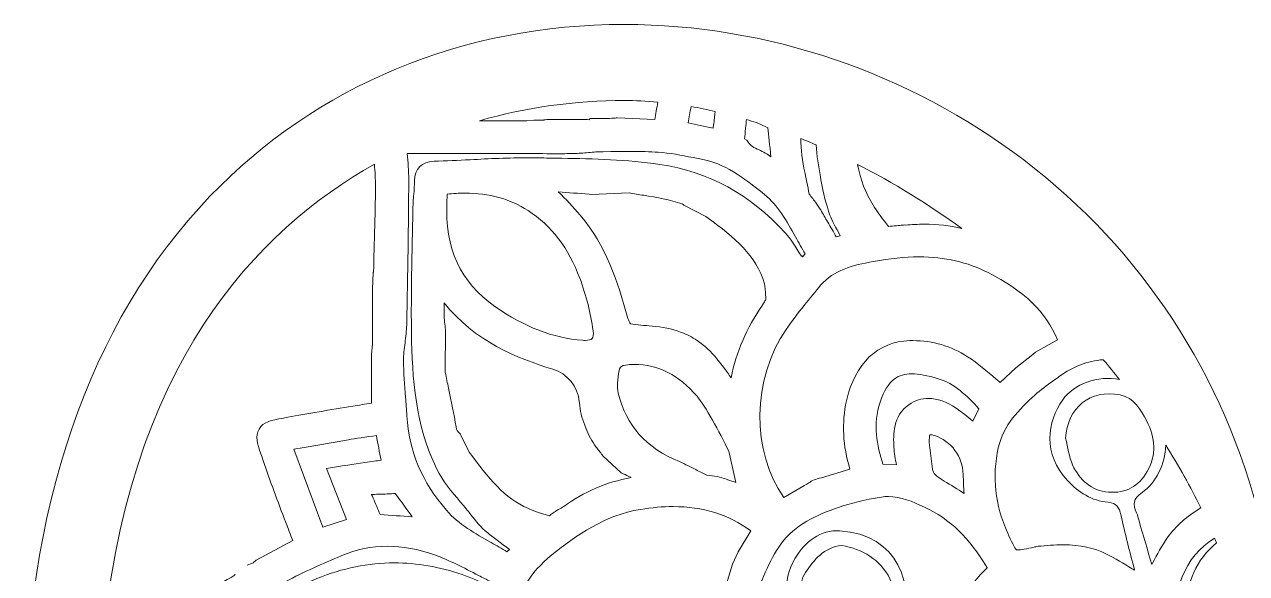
# Model space of a CAD drawing. Extents: x 12 to 8996, y -931 to -69.
# Drawn here: x 3443.6 to 3926.4, y -285.5 to -68.6 of the extents above; entities that cross this region are included whole.
import ezdxf

# ---------------------------------------------------------------- set-up
doc = ezdxf.new("R2010")
doc.units = 0
doc.header["$MEASUREMENT"] = 0
doc.layers.add('Layer 1', color=7, linetype='Continuous')

msp = doc.modelspace()

# ---------------------------------------------------------------- linework, layer by layer
at = {"layer": 'Layer 1', "lineweight": 0}
for points, knots in [([(4347.1, -136.52), (4305.12, -92.73), (4246.98, -68.61), (4183.41, -68.61), (4127.01, -68.61), (4070.99, -87.62), (4025.65, -122.14), (3978.88, -157.75), (3946.64, -207.02), (3932, -265.08), (3917.36, -207.03), (3885.12, -157.77), (3838.34, -122.15), (3793.01, -87.64), (3736.98, -68.62), (3680.59, -68.61), (3680.59, -68.61), (3680.54, -68.61), (3680.54, -68.61), (3616.99, -68.61), (3558.87, -92.72), (3516.89, -136.51), (3468.95, -186.52), (3443.61, -260.36), (3443.61, -350.03), (3443.61, -422.61), (3469.29, -498.34), (3519.94, -575.11), (3560.37, -636.41), (3616.73, -698.52), (3687.45, -759.71), (3807.78, -863.84), (3929.71, -930.15), (3930.92, -930.81), (3930.92, -930.81), (3932, -931.39), (3932, -931.39), (3932, -931.39), (3933.07, -930.81), (3933.07, -930.81), (3934.29, -930.15), (4056.22, -863.84), (4176.55, -759.71), (4247.27, -698.52), (4303.63, -636.41), (4344.06, -575.11), (4394.71, -498.34), (4420.39, -422.61), (4420.39, -350.03), (4420.39, -260.37), (4395.05, -186.54), (4347.1, -136.52)], [0, 0, 0, 0, 1, 1, 1, 2, 2, 2, 3, 3, 3, 4, 4, 4, 5, 5, 5, 6, 6, 6, 7, 7, 7, 8, 8, 8, 9, 9, 9, 10, 10, 10, 11, 11, 11, 12, 12, 12, 13, 13, 13, 14, 14, 14, 15, 15, 15, 16, 16, 16, 17, 17, 17, 17]), ([(3680.54, -98.64), (3684.8, -98.64), (3689.25, -98.86), (3693.82, -99.29), (3693.39, -101.65), (3692.96, -104.04), (3692.58, -106.18), (3692.58, -106.18), (3677.72, -105.52), (3677.72, -105.52), (3677.72, -105.52), (3677.36, -105.56), (3677.36, -105.56), (3676.78, -105.62), (3676.2, -105.67), (3675.62, -105.7), (3675.62, -105.7), (3674.79, -105.74), (3674.79, -105.74), (3674.79, -105.74), (3672.77, -105.81), (3672.77, -105.81), (3672.77, -105.81), (3672.75, -105.78), (3672.75, -105.78), (3672.75, -105.78), (3670.58, -105.78), (3670.58, -105.78), (3670.58, -105.78), (3666.97, -105.82), (3666.97, -105.82), (3666.97, -105.82), (3666.87, -106.24), (3666.87, -106.24), (3664.58, -106.2), (3662.29, -106.18), (3659.93, -106.18), (3659.93, -106.18), (3650.02, -106.21), (3650.02, -106.21), (3650.02, -106.21), (3649.36, -106.25), (3649.36, -106.25), (3649.36, -106.25), (3648.88, -106.36), (3648.88, -106.36), (3648.79, -106.38), (3648.69, -106.39), (3648.53, -106.4), (3648.53, -106.4), (3644.87, -106.49), (3644.87, -106.49), (3644.87, -106.49), (3642.12, -106.63), (3642.12, -106.63), (3642.12, -106.63), (3641.86, -106.67), (3641.86, -106.67), (3640.34, -106.64), (3638.83, -106.63), (3637.31, -106.63), (3635.68, -106.63), (3629.21, -106.67), (3627.61, -106.67), (3626.2, -106.67), (3624.79, -106.66), (3623.38, -106.64), (3641.8, -101.38), (3661.19, -98.64), (3680.54, -98.64)], [0, 0, 0, 0, 1, 1, 1, 2, 2, 2, 3, 3, 3, 4, 4, 4, 5, 5, 5, 6, 6, 6, 7, 7, 7, 8, 8, 8, 9, 9, 9, 10, 10, 10, 11, 11, 11, 12, 12, 12, 13, 13, 13, 14, 14, 14, 15, 15, 15, 16, 16, 16, 17, 17, 17, 18, 18, 18, 19, 19, 19, 20, 20, 20, 21, 21, 21, 22, 22, 22, 23, 23, 23, 23]), ([(3706.96, -101.06), (3710.09, -101.61), (3713.28, -102.25), (3716.48, -102.98), (3716.31, -104.21), (3716.12, -105.93), (3715.89, -108.15), (3715.89, -108.15), (3715.8, -108.11), (3715.8, -108.11), (3715.8, -108.11), (3715.64, -109.54), (3715.64, -109.54), (3712.21, -108.87), (3708.94, -108.22), (3705.75, -107.43), (3706.13, -105.42), (3706.54, -103.26), (3706.96, -101.06)], [0, 0, 0, 0, 1, 1, 1, 2, 2, 2, 3, 3, 3, 4, 4, 4, 5, 5, 5, 6, 6, 6, 6]), ([(3728.82, -106.2), (3730.14, -106.59), (3731.46, -106.99), (3732.79, -107.41), (3734.3, -108.09), (3735.8, -108.77), (3737.3, -109.47), (3737.55, -112.33), (3738.01, -116.44), (3738.52, -120.9), (3737.08, -119.84), (3735.51, -118.89), (3733.79, -118.2), (3731.73, -117.38), (3730.33, -116.39), (3729.5, -115.17), (3729.5, -115.17), (3728.94, -114.36), (3728.94, -114.36), (3728.94, -114.36), (3728.07, -113.83), (3728.07, -113.83), (3728.31, -111.19), (3728.62, -108), (3728.82, -106.2)], [0, 0, 0, 0, 1, 1, 1, 2, 2, 2, 3, 3, 3, 4, 4, 4, 5, 5, 5, 6, 6, 6, 7, 7, 7, 8, 8, 8, 8]), ([(3756.37, -116.21), (3756.62, -120.48), (3757.34, -124.68), (3758.05, -128.76), (3758.05, -128.76), (3758.27, -130.03), (3758.27, -130.03), (3759.19, -135.37), (3760.36, -139.92), (3761.83, -143.92), (3762.56, -145.92), (3764.21, -149.02), (3765.91, -152.09), (3765.91, -152.09), (3764.32, -152.56), (3764.32, -152.56), (3763.22, -150.57), (3762.07, -148.62), (3760.95, -146.71), (3760.02, -145.12), (3759.08, -143.53), (3758.17, -141.92), (3758.17, -141.92), (3758.06, -141.73), (3758.06, -141.73), (3758.06, -141.73), (3757.93, -141.55), (3757.93, -141.55), (3757.77, -141.31), (3757.62, -141.07), (3757.46, -140.82), (3757.13, -140.28), (3756.78, -139.74), (3756.39, -139.22), (3755.48, -138.03), (3754.55, -136.85), (3753.62, -135.67), (3753.32, -134.15), (3752.98, -132.41), (3752.69, -130.9), (3752.32, -129), (3752.01, -127.44), (3751.92, -127.02), (3750.89, -122.52), (3750.34, -118.05), (3750.26, -113.66), (3752.29, -114.48), (3754.33, -115.33), (3756.37, -116.21)], [0, 0, 0, 0, 1, 1, 1, 2, 2, 2, 3, 3, 3, 4, 4, 4, 5, 5, 5, 6, 6, 6, 7, 7, 7, 8, 8, 8, 9, 9, 9, 10, 10, 10, 11, 11, 11, 12, 12, 12, 13, 13, 13, 14, 14, 14, 15, 15, 15, 16, 16, 16, 16]), ([(3593.95, -194.41), (3594.25, -192.1), (3594.56, -189.71), (3594.62, -187.23), (3595.06, -166.75), (3595.32, -148.04), (3595.43, -130.05), (3595.45, -126.48), (3595.12, -123.01), (3594.79, -119.64), (3594.79, -119.64), (3643.22, -119.64), (3643.22, -119.64), (3644.93, -119.64), (3651.88, -119.68), (3653.65, -119.68), (3655.91, -119.68), (3658.18, -119.67), (3660.45, -119.62), (3662.48, -119.57), (3664.47, -119.4), (3666.4, -119.24), (3668.43, -119.06), (3670.36, -118.9), (3672.26, -118.88), (3672.26, -118.88), (3675.2, -118.84), (3675.2, -118.84), (3677.76, -118.81), (3680.32, -118.77), (3682.87, -118.77), (3687.22, -118.77), (3690.75, -118.88), (3693.97, -119.1), (3698.51, -119.42), (3703.01, -120.28), (3707.77, -121.19), (3707.77, -121.19), (3711.04, -121.81), (3711.04, -121.81), (3720.16, -123.5), (3727.4, -128.89), (3735.91, -135.76), (3741.4, -140.19), (3744.7, -146.2), (3748.21, -152.57), (3749.43, -154.79), (3750.68, -157.06), (3752.04, -159.28), (3752.04, -159.28), (3750.97, -160.45), (3750.97, -160.45), (3750.97, -160.45), (3750.64, -159.97), (3750.64, -159.97), (3750.64, -159.97), (3750.52, -160.12), (3750.52, -160.12), (3748.34, -156.59), (3746.06, -153.05), (3744.24, -151.05), (3730.28, -135.72), (3714.02, -126.84), (3694.55, -123.9), (3681.56, -121.94), (3668.52, -121.71), (3655.9, -121.49), (3653.2, -121.45), (3650.49, -121.4), (3647.78, -121.33), (3646.13, -121.3), (3644.47, -121.28), (3642.81, -121.28), (3635.07, -121.28), (3627.25, -121.67), (3619.68, -122.05), (3614.92, -122.28), (3610.16, -122.52), (3605.4, -122.67), (3600.55, -122.81), (3597.75, -125.62), (3597.7, -130.36), (3597.69, -132.09), (3597.55, -133.85), (3597.39, -135.71), (3597.25, -137.53), (3597.09, -139.42), (3597.06, -141.35), (3596.99, -145.39), (3596.91, -149.43), (3596.83, -153.48), (3596.58, -165.61), (3596.33, -178.16), (3596.49, -190.53), (3596.72, -208.32), (3598.1, -227.14), (3606.5, -244.28), (3608.89, -249.14), (3612.38, -253.23), (3615.76, -257.19), (3617, -258.65), (3618.25, -260.11), (3619.42, -261.59), (3619.42, -261.59), (3619.99, -262.31), (3619.99, -262.31), (3621.94, -264.8), (3623.96, -267.37), (3626.6, -269.51), (3628.4, -270.97), (3631.92, -273.62), (3635.22, -276.04), (3635.22, -276.04), (3634.22, -276.92), (3634.22, -276.92), (3632.16, -275.66), (3630.05, -274.48), (3627.99, -273.32), (3621.71, -269.78), (3615.22, -266.13), (3610.34, -260.54), (3600.63, -249.42), (3595.5, -237.21), (3594.66, -223.2), (3594.51, -220.77), (3594.33, -218.34), (3594.15, -215.91), (3593.79, -211.14), (3593.42, -206.2), (3593.36, -201.42), (3593.33, -199.19), (3593.63, -196.87), (3593.95, -194.41)], [0, 0, 0, 0, 1, 1, 1, 2, 2, 2, 3, 3, 3, 4, 4, 4, 5, 5, 5, 6, 6, 6, 7, 7, 7, 8, 8, 8, 9, 9, 9, 10, 10, 10, 11, 11, 11, 12, 12, 12, 13, 13, 13, 14, 14, 14, 15, 15, 15, 16, 16, 16, 17, 17, 17, 18, 18, 18, 19, 19, 19, 20, 20, 20, 21, 21, 21, 22, 22, 22, 23, 23, 23, 24, 24, 24, 25, 25, 25, 26, 26, 26, 27, 27, 27, 28, 28, 28, 29, 29, 29, 30, 30, 30, 31, 31, 31, 32, 32, 32, 33, 33, 33, 34, 34, 34, 35, 35, 35, 36, 36, 36, 37, 37, 37, 38, 38, 38, 39, 39, 39, 40, 40, 40, 41, 41, 41, 42, 42, 42, 43, 43, 43, 44, 44, 44, 44]), ([(3526.9, -285.85), (3526.82, -285.98), (3526.47, -286.43), (3525.23, -287.11), (3522.17, -288.81), (3510.97, -294.98), (3510.97, -294.98), (3510.97, -294.98), (3506.29, -297.94), (3506.29, -297.94), (3506.29, -297.94), (3506.04, -298.11), (3506.04, -298.11), (3505.97, -298.17), (3505.88, -298.22), (3505.78, -298.28), (3500.23, -301.33), (3494.85, -304.75), (3489.65, -308.06), (3484.65, -311.24), (3479.53, -314.5), (3474.27, -317.4), (3483.09, -203.43), (3536.1, -149.39), (3581.86, -123.85), (3582.13, -126.9), (3582.26, -129.71), (3582.26, -132.43), (3582.26, -138.41), (3582.09, -144.53), (3581.92, -150.44), (3581.8, -154.48), (3581.69, -158.52), (3581.62, -162.56), (3581.6, -164.29), (3581.58, -165.66), (3581.46, -166.42), (3581.46, -166.42), (3581.42, -166.65), (3581.42, -166.65), (3581.42, -166.65), (3581.09, -173.17), (3581.09, -173.17), (3581.09, -173.17), (3581.08, -194.8), (3581.08, -194.8), (3581.08, -194.8), (3580.67, -199.01), (3580.67, -199.01), (3580.67, -199.01), (3580.67, -205.7), (3580.67, -205.7), (3580.67, -205.7), (3580.67, -205.7), (3580.67, -205.7), (3580.67, -205.7), (3580.67, -218.22), (3580.67, -218.22), (3578.33, -218.61), (3575.84, -219.02), (3573.29, -219.43), (3564.7, -220.83), (3554.98, -222.41), (3547.68, -223.79), (3547.68, -223.79), (3545.89, -224.13), (3545.89, -224.13), (3540.94, -225.04), (3537.95, -225.6), (3536.27, -228.47), (3534.62, -231.3), (3535.58, -234.08), (3537.03, -238.28), (3537.3, -239.06), (3537.6, -239.93), (3537.93, -240.91), (3540.66, -249.13), (3543.67, -257.02), (3546.86, -265.37), (3547.76, -267.72), (3548.66, -270.09), (3549.57, -272.48), (3549.57, -272.48), (3535.15, -280.25), (3535.15, -280.25), (3535.15, -280.25), (3534.7, -280.69), (3534.7, -280.69), (3534.29, -281.09), (3533.71, -281.44), (3532.94, -281.77), (3532.94, -281.77), (3531.55, -282.28), (3531.55, -282.28)], [0, 0, 0, 0, 1, 1, 1, 2, 2, 2, 3, 3, 3, 4, 4, 4, 5, 5, 5, 6, 6, 6, 7, 7, 7, 8, 8, 8, 9, 9, 9, 10, 10, 10, 11, 11, 11, 12, 12, 12, 13, 13, 13, 14, 14, 14, 15, 15, 15, 16, 16, 16, 17, 17, 17, 18, 18, 18, 19, 19, 19, 20, 20, 20, 21, 21, 21, 22, 22, 22, 23, 23, 23, 24, 24, 24, 25, 25, 25, 26, 26, 26, 27, 27, 27, 28, 28, 28, 29, 29, 29, 30, 30, 30, 31, 31, 31, 31]), ([(3813.85, -149.2), (3809.29, -148.09), (3804.38, -147.55), (3798.97, -147.55), (3796.62, -147.55), (3794.2, -147.65), (3791.66, -147.85), (3791.66, -147.85), (3791.35, -147.84), (3791.35, -147.84), (3791.35, -147.84), (3790.82, -147.86), (3790.82, -147.86), (3790.82, -147.86), (3790.63, -147.88), (3790.63, -147.88), (3789.79, -147.99), (3788.95, -148.1), (3788.09, -148.14), (3787.04, -148.2), (3786, -148.29), (3784.95, -148.4), (3782.89, -145.96), (3780.27, -142.25), (3778.83, -139.96), (3775.92, -135.33), (3773.91, -130.04), (3772.72, -123.89), (3786.84, -131.09), (3800.61, -139.56), (3813.85, -149.2)], [0, 0, 0, 0, 1, 1, 1, 2, 2, 2, 3, 3, 3, 4, 4, 4, 5, 5, 5, 6, 6, 6, 7, 7, 7, 8, 8, 8, 9, 9, 9, 10, 10, 10, 10]), ([(3722.74, -208.21), (3721.84, -206.76), (3720.87, -205.37), (3719.81, -204.05), (3719.81, -204.05), (3717.14, -200.73), (3717.14, -200.73), (3714.87, -197.9), (3712.26, -195.47), (3709.34, -193.49), (3707.36, -192.14), (3705.3, -191.07), (3703.21, -190.29), (3703.21, -190.29), (3702.83, -190.15), (3702.83, -190.15), (3699.22, -188.81), (3695.45, -188.01), (3691.65, -187.77), (3688.37, -187.56), (3685.61, -187.35), (3682.99, -186.85), (3682.66, -186.38), (3682.22, -185.53), (3682, -184.77), (3677.89, -170.05), (3673.35, -155.85), (3663.16, -143.95), (3660.37, -140.7), (3657.56, -137.56), (3654.45, -134.8), (3658.53, -135.06), (3662.61, -135.34), (3666.69, -135.64), (3666.69, -135.64), (3667.66, -135.75), (3667.66, -135.75), (3667.66, -135.75), (3682.44, -135.11), (3682.44, -135.11), (3684.32, -135.47), (3686.26, -135.79), (3688.23, -136.12), (3693.35, -136.96), (3698.65, -137.84), (3703.46, -139.55), (3703.46, -139.55), (3703.79, -139.69), (3703.79, -139.69), (3703.79, -139.69), (3704.15, -139.95), (3704.15, -139.95), (3704.15, -139.95), (3712.84, -144.43), (3712.84, -144.43), (3712.84, -144.43), (3713.74, -145.12), (3713.74, -145.12), (3723.94, -152.9), (3732.75, -159.63), (3736.01, -171.12), (3736.11, -171.85), (3736.3, -174.24), (3736.41, -175.7), (3736.45, -176.29), (3736.49, -176.78), (3736.53, -177.18), (3736.48, -177.24), (3736.11, -177.74), (3736.11, -177.74), (3736.11, -177.74), (3735.92, -178.15), (3735.92, -178.15), (3735.66, -178.7), (3735.41, -179.15), (3735.13, -179.54), (3728.89, -188.54), (3724.78, -198.02), (3722.74, -208.21)], [0, 0, 0, 0, 1, 1, 1, 2, 2, 2, 3, 3, 3, 4, 4, 4, 5, 5, 5, 6, 6, 6, 7, 7, 7, 8, 8, 8, 9, 9, 9, 10, 10, 10, 11, 11, 11, 12, 12, 12, 13, 13, 13, 14, 14, 14, 15, 15, 15, 16, 16, 16, 17, 17, 17, 18, 18, 18, 19, 19, 19, 20, 20, 20, 21, 21, 21, 22, 22, 22, 23, 23, 23, 24, 24, 24, 25, 25, 25, 26, 26, 26, 26]), ([(3663, -168.88), (3665.56, -175.78), (3667.33, -182.75), (3668.26, -189.61), (3668.46, -191.08), (3668.33, -192.24), (3667.91, -192.72), (3667.52, -193.17), (3666.46, -193.44), (3665.09, -193.44), (3664.78, -193.44), (3664.46, -193.42), (3664.13, -193.4), (3652.43, -192.51), (3641.1, -188.14), (3629.49, -180.02), (3615.8, -170.45), (3609.59, -156.94), (3610.5, -138.71), (3610.55, -137.67), (3610.56, -136.65), (3610.56, -135.65), (3612.98, -135.4), (3615.33, -135.27), (3617.57, -135.27), (3627.22, -135.27), (3635.38, -137.52), (3642.54, -142.14), (3651.74, -148.07), (3658.62, -157.07), (3663, -168.88)], [0, 0, 0, 0, 1, 1, 1, 2, 2, 2, 3, 3, 3, 4, 4, 4, 5, 5, 5, 6, 6, 6, 7, 7, 7, 8, 8, 8, 9, 9, 9, 10, 10, 10, 10]), ([(3851.64, -193.17), (3851.64, -193.17), (3843.05, -198.03), (3843.05, -198.03), (3843.05, -198.03), (3842, -199.02), (3842, -199.02), (3842, -199.02), (3835.25, -204.3), (3835.25, -204.3), (3835.25, -204.3), (3829.06, -210.04), (3829.06, -210.04), (3828.53, -209.59), (3828, -209.14), (3827.47, -208.69), (3823.91, -205.66), (3820.23, -202.53), (3816.17, -199.88), (3809.71, -195.66), (3802.43, -193.52), (3794.51, -193.52), (3794.14, -193.52), (3793.77, -193.52), (3793.39, -193.53), (3780.77, -193.85), (3771.64, -202.52), (3768.34, -217.32), (3766.41, -225.98), (3766.88, -235.05), (3769.73, -244.37), (3769.73, -244.37), (3758.44, -247.77), (3758.44, -247.77), (3756.02, -248.15), (3754.78, -248.86), (3753.43, -249.74), (3752.93, -250.07), (3752.46, -250.37), (3751.69, -250.74), (3751.69, -250.74), (3751.51, -250.83), (3751.51, -250.83), (3751.51, -250.83), (3743.63, -255.5), (3743.63, -255.5), (3730.79, -237.55), (3730.96, -208.63), (3744.55, -189.07), (3749.08, -182.54), (3754.19, -176.34), (3758.14, -171.67), (3763.27, -165.59), (3770.88, -163.76), (3778.9, -162.28), (3785.5, -161.06), (3791.41, -160.46), (3796.96, -160.46), (3807.15, -160.46), (3816.09, -162.49), (3824.27, -166.65), (3838.61, -173.93), (3847.2, -182.22), (3851.64, -193.17)], [0, 0, 0, 0, 1, 1, 1, 2, 2, 2, 3, 3, 3, 4, 4, 4, 5, 5, 5, 6, 6, 6, 7, 7, 7, 8, 8, 8, 9, 9, 9, 10, 10, 10, 11, 11, 11, 12, 12, 12, 13, 13, 13, 14, 14, 14, 15, 15, 15, 16, 16, 16, 17, 17, 17, 18, 18, 18, 19, 19, 19, 20, 20, 20, 21, 21, 21, 21]), ([(3609.85, -188.58), (3609.57, -186.51), (3609.42, -184.46), (3609.4, -182.47), (3609.39, -181.18), (3609.38, -179.89), (3609.38, -178.6), (3621.43, -193.76), (3638.14, -200.54), (3652.3, -204.8), (3658.13, -206.55), (3662.25, -211.62), (3662.8, -217.7), (3662.8, -217.7), (3662.84, -218.14), (3662.84, -218.14), (3663.12, -221.13), (3663.83, -224.1), (3664.93, -226.96), (3664.93, -226.96), (3665.48, -228.39), (3665.48, -228.39), (3666.45, -230.92), (3667.76, -233.3), (3669.38, -235.47), (3670.15, -236.5), (3670.98, -237.61), (3671.93, -238.79), (3671.93, -238.79), (3672.13, -239.04), (3672.13, -239.04), (3672.13, -239.04), (3679.37, -245.82), (3679.37, -245.82), (3679.37, -245.82), (3680.1, -246.13), (3680.1, -246.13), (3681.14, -246.57), (3682.08, -247.02), (3682.99, -247.5), (3683.07, -247.54), (3683.14, -247.59), (3683.23, -247.63), (3673.54, -249.42), (3664.6, -253.25), (3656.63, -259.01), (3656, -259.47), (3655.31, -259.88), (3654.47, -260.29), (3654.47, -260.29), (3654.14, -260.46), (3654.14, -260.46), (3654.14, -260.46), (3653.83, -260.68), (3653.83, -260.68), (3653.51, -260.91), (3653.17, -261.12), (3652.83, -261.34), (3652.83, -261.34), (3652.17, -261.76), (3652.17, -261.76), (3652.17, -261.76), (3651.07, -262.7), (3651.02, -262.75), (3647.53, -261.69), (3643.73, -260.37), (3642.68, -259.9), (3633.21, -255.7), (3626.99, -248), (3619.3, -237.57), (3619.3, -237.57), (3615.77, -230.36), (3615.77, -230.36), (3615.77, -230.36), (3615.15, -229.78), (3615.15, -229.78), (3614.81, -229.48), (3614.35, -228.91), (3614.12, -227.58), (3613.26, -222.52), (3612.23, -217.57), (3611.13, -212.32), (3610.71, -210.29), (3610.28, -208.23), (3609.85, -206.11), (3609.85, -206.11), (3609.88, -188.88), (3609.88, -188.88), (3609.88, -188.88), (3609.85, -188.58), (3609.85, -188.58)], [0, 0, 0, 0, 1, 1, 1, 2, 2, 2, 3, 3, 3, 4, 4, 4, 5, 5, 5, 6, 6, 6, 7, 7, 7, 8, 8, 8, 9, 9, 9, 10, 10, 10, 11, 11, 11, 12, 12, 12, 13, 13, 13, 14, 14, 14, 15, 15, 15, 16, 16, 16, 17, 17, 17, 18, 18, 18, 19, 19, 19, 20, 20, 20, 21, 21, 21, 22, 22, 22, 23, 23, 23, 24, 24, 24, 25, 25, 25, 26, 26, 26, 27, 27, 27, 28, 28, 28, 29, 29, 29, 30, 30, 30, 30]), ([(3869.78, -201.05), (3871.98, -203.65), (3874.11, -206.28), (3876.21, -208.93), (3867.54, -207.17), (3858.27, -210.61), (3853.75, -216.94), (3847.59, -225.57), (3845.87, -238.38), (3855.62, -248.75), (3860.09, -253.5), (3865.15, -256.83), (3871.75, -257.39), (3874.91, -257.66), (3876.08, -259.29), (3876.76, -262.41), (3878.34, -269.66), (3880.24, -276.85), (3882.17, -284.26), (3881.84, -284.06), (3881.49, -283.86), (3881.17, -283.66), (3877.76, -281.57), (3874.55, -279.6), (3871.12, -277.87), (3866.15, -275.36), (3860.68, -274.19), (3853.9, -274.19), (3850.55, -274.19), (3847.17, -274.47), (3844.02, -274.78), (3843.38, -274.85), (3842.86, -275.01), (3842.52, -275.13), (3839.45, -275.77), (3837.22, -276.23), (3835.93, -276.23), (3835.69, -276.23), (3835.55, -276.21), (3835.5, -276.21), (3835.49, -276.21), (3835.49, -276.21), (3835.49, -276.21), (3834.79, -275.65), (3833.39, -272.55), (3832.03, -269.53), (3826.99, -258.35), (3825.78, -247.33), (3828.33, -235.83), (3830.3, -226.94), (3836.54, -220.69), (3842.76, -215.04), (3844.98, -213.02), (3847.47, -211.24), (3850.11, -209.34), (3850.92, -208.76), (3851.73, -208.19), (3852.52, -207.6), (3857.75, -203.78), (3863.54, -201.58), (3869.78, -201.05)], [0, 0, 0, 0, 1, 1, 1, 2, 2, 2, 3, 3, 3, 4, 4, 4, 5, 5, 5, 6, 6, 6, 7, 7, 7, 8, 8, 8, 9, 9, 9, 10, 10, 10, 11, 11, 11, 12, 12, 12, 13, 13, 13, 14, 14, 14, 15, 15, 15, 16, 16, 16, 17, 17, 17, 18, 18, 18, 19, 19, 19, 20, 20, 20, 20]), ([(3724.64, -249.62), (3724.41, -249.54), (3720.95, -248.28), (3720.95, -248.28), (3718.59, -247.43), (3716, -246.9), (3713.15, -246.69), (3711.93, -246.08), (3710.34, -245.27), (3708.77, -244.47), (3704.32, -242.21), (3702.93, -241.52), (3702.33, -241.28), (3689.28, -236.03), (3681.16, -226.93), (3678.2, -214.24), (3677.63, -211.79), (3677.99, -208.75), (3678.48, -205.32), (3678.59, -204.51), (3678.77, -203.28), (3681.92, -203.04), (3682.8, -202.97), (3683.67, -202.94), (3684.52, -202.94), (3694.04, -202.94), (3702.15, -207.06), (3709.32, -215.53), (3712.39, -219.16), (3718.24, -229.64), (3721.82, -237.21), (3721.82, -237.21), (3724.64, -249.62), (3724.64, -249.62)], [0, 0, 0, 0, 1, 1, 1, 2, 2, 2, 3, 3, 3, 4, 4, 4, 5, 5, 5, 6, 6, 6, 7, 7, 7, 8, 8, 8, 9, 9, 9, 10, 10, 10, 11, 11, 11, 11]), ([(3811.66, -220.26), (3807.82, -217.63), (3804.26, -216.35), (3800.79, -216.35), (3798.01, -216.35), (3795.39, -217.19), (3793, -218.83), (3786.53, -223.29), (3786.85, -230.69), (3787.07, -235.59), (3787.17, -238.02), (3787.6, -240.36), (3788.1, -242.63), (3788.1, -242.63), (3782.72, -242.27), (3782.72, -242.27), (3780.39, -235.15), (3778.63, -226.42), (3781.61, -217.86), (3784.84, -208.57), (3788.93, -206.67), (3794.09, -206.67), (3796.9, -206.67), (3800.33, -207.29), (3804.58, -208.57), (3811.07, -210.52), (3815.86, -215.24), (3820.69, -220.49), (3820.69, -220.49), (3818.32, -225.33), (3818.32, -225.33), (3816.2, -223.6), (3814, -221.86), (3811.66, -220.26)], [0, 0, 0, 0, 1, 1, 1, 2, 2, 2, 3, 3, 3, 4, 4, 4, 5, 5, 5, 6, 6, 6, 7, 7, 7, 8, 8, 8, 9, 9, 9, 10, 10, 10, 11, 11, 11, 11]), ([(3886.94, -225.35), (3890.47, -231.83), (3890.85, -238.78), (3887.12, -245.29), (3883.86, -250.99), (3878.62, -253.95), (3871.91, -253.38), (3865.02, -252.78), (3860.41, -248.62), (3857.68, -242.64), (3856.2, -239.39), (3855.81, -235.64), (3854.92, -232.11), (3855.54, -220.07), (3864.61, -212.63), (3876.43, -214.95), (3882.13, -216.07), (3884.54, -220.93), (3886.94, -225.35)], [0, 0, 0, 0, 1, 1, 1, 2, 2, 2, 3, 3, 3, 4, 4, 4, 5, 5, 5, 6, 6, 6, 6]), ([(3584.53, -240.75), (3583.61, -240.88), (3582.66, -241.02), (3581.69, -241.16), (3576.99, -241.85), (3571.9, -242.59), (3568.52, -243.14), (3568.52, -243.14), (3562.99, -244.04), (3562.99, -244.04), (3562.99, -244.04), (3570.89, -264.13), (3570.89, -264.13), (3570.89, -264.13), (3561.52, -267.26), (3561.52, -267.26), (3561.52, -267.26), (3550.01, -236.44), (3550.01, -236.44), (3550.01, -236.44), (3553.29, -235.87), (3553.29, -235.87), (3559.59, -234.76), (3565.6, -233.71), (3571.62, -232.68), (3574.02, -232.26), (3578.88, -231.55), (3582.64, -231), (3583.2, -234.3), (3583.87, -237.57), (3584.53, -240.75)], [0, 0, 0, 0, 1, 1, 1, 2, 2, 2, 3, 3, 3, 4, 4, 4, 5, 5, 5, 6, 6, 6, 7, 7, 7, 8, 8, 8, 9, 9, 9, 10, 10, 10, 10]), ([(3814.79, -253.88), (3812.27, -252.27), (3809.6, -250.59), (3806.9, -248.99), (3803.55, -247.02), (3802.58, -246), (3802.38, -244.28), (3802.23, -242.89), (3802.02, -241.5), (3801.8, -240.11), (3801.36, -237.16), (3800.93, -234.38), (3801.09, -231.8), (3801.13, -231.1), (3801.29, -230.81), (3801.27, -230.8), (3801.32, -230.78), (3801.45, -230.75), (3801.67, -230.75), (3801.95, -230.75), (3802.41, -230.79), (3803.09, -231.01), (3809.74, -233.18), (3814.31, -239.38), (3814.45, -246.44), (3814.51, -248.97), (3814.64, -251.48), (3814.79, -253.88)], [0, 0, 0, 0, 1, 1, 1, 2, 2, 2, 3, 3, 3, 4, 4, 4, 5, 5, 5, 6, 6, 6, 7, 7, 7, 8, 8, 8, 9, 9, 9, 9]), ([(3895.18, -271.3), (3892.86, -274.52), (3891.03, -278.06), (3889.26, -281.49), (3889.17, -281.66), (3889.07, -281.85), (3888.98, -282.03), (3887.27, -276.24), (3885.58, -270.5), (3883.9, -264.78), (3883.58, -263.69), (3883.47, -262.51), (3882.97, -261.52), (3881.28, -258.17), (3881.58, -255.95), (3885.09, -253.52), (3890.81, -249.56), (3894.11, -242.37), (3894.49, -234.82), (3899.58, -242.94), (3904.21, -251.21), (3908.32, -259.63), (3902.77, -262.87), (3898.54, -266.64), (3895.18, -271.3)], [0, 0, 0, 0, 1, 1, 1, 2, 2, 2, 3, 3, 3, 4, 4, 4, 5, 5, 5, 6, 6, 6, 7, 7, 7, 8, 8, 8, 8]), ([(3596.8, -263.16), (3592.51, -262.85), (3588.28, -262.53), (3584.12, -262.2), (3584.12, -262.2), (3584.12, -262.2), (3584.12, -262.2), (3583.27, -260.26), (3582.29, -257.96), (3581.34, -255.72), (3581.14, -255.25), (3580.94, -254.77), (3580.74, -254.3), (3581.61, -254.27), (3582.49, -254.25), (3583.36, -254.22), (3585.84, -254.14), (3588.18, -254.07), (3590.12, -253.93), (3592.37, -256.99), (3594.6, -260.08), (3596.8, -263.16)], [0, 0, 0, 0, 1, 1, 1, 2, 2, 2, 3, 3, 3, 4, 4, 4, 5, 5, 5, 6, 6, 6, 7, 7, 7, 7]), ([(3782.13, -255.31), (3783.04, -255.16), (3783.98, -255.08), (3784.92, -255.08), (3789.71, -255.08), (3794.55, -257.15), (3799.1, -259.28), (3809.1, -263.94), (3816.94, -271.49), (3823.78, -283.03), (3823.84, -283.12), (3823.88, -283.2), (3823.92, -283.27), (3816.27, -290.77), (3811.55, -298.15), (3809.49, -305.85), (3808.33, -310.19), (3807.85, -314.51), (3807.54, -318.16), (3807.29, -321.11), (3807.34, -324.05), (3807.63, -326.98), (3801.81, -321.47), (3795.77, -315.77), (3789.84, -309.92), (3789.09, -309.18), (3788.94, -307.05), (3789.42, -305.97), (3796.21, -290.45), (3788.54, -270.16), (3765.75, -268.64), (3758.23, -268.14), (3751.97, -273.01), (3748.05, -279.49), (3742.63, -288.44), (3743.94, -300.03), (3750.59, -307.49), (3757.38, -315.13), (3770.37, -319.12), (3781.01, -313.93), (3783.1, -312.91), (3784.45, -313.09), (3785.8, -314.5), (3791.43, -320.38), (3797.03, -326.31), (3802.82, -332.43), (3801.38, -332.26), (3799.94, -332.14), (3798.51, -332.12), (3797.88, -332.11), (3797.26, -332.11), (3796.64, -332.11), (3794.1, -332.11), (3792.01, -332.2), (3790.07, -332.39), (3785.99, -332.8), (3780.76, -333.58), (3776.46, -336.05), (3770, -339.75), (3764.05, -344.31), (3758.58, -348.7), (3758.53, -348.74), (3758.47, -348.79), (3758.42, -348.82), (3756.76, -347.58), (3755.05, -346.42), (3753.4, -345.29), (3750.49, -343.31), (3747.75, -341.43), (3745.37, -339.26), (3737.11, -331.67), (3732.06, -322.28), (3730.38, -311.34), (3729.9, -308.2), (3730.28, -304.25), (3731.56, -299.24), (3734.29, -288.59), (3737.75, -280.54), (3742.46, -273.91), (3747.91, -266.22), (3756.59, -262.41), (3765.16, -259.43), (3769.88, -257.79), (3775.27, -256.49), (3782.13, -255.31)], [0, 0, 0, 0, 1, 1, 1, 2, 2, 2, 3, 3, 3, 4, 4, 4, 5, 5, 5, 6, 6, 6, 7, 7, 7, 8, 8, 8, 9, 9, 9, 10, 10, 10, 11, 11, 11, 12, 12, 12, 13, 13, 13, 14, 14, 14, 15, 15, 15, 16, 16, 16, 17, 17, 17, 18, 18, 18, 19, 19, 19, 20, 20, 20, 21, 21, 21, 22, 22, 22, 23, 23, 23, 24, 24, 24, 25, 25, 25, 26, 26, 26, 27, 27, 27, 28, 28, 28, 28]), ([(3635.83, -324.4), (3636.23, -317.11), (3636.93, -309.59), (3637.55, -302.96), (3638.45, -293.28), (3643.04, -285.4), (3651.99, -278.17), (3661.41, -270.57), (3672.93, -262.49), (3686.93, -260.2), (3691.46, -259.47), (3695.79, -259.09), (3699.82, -259.09), (3711.61, -259.09), (3721.69, -262.23), (3730.5, -268.67), (3730.5, -268.67), (3725.54, -277.01), (3725.54, -277.01), (3725.54, -277.01), (3723.26, -281.83), (3723.26, -281.83), (3723.26, -281.83), (3719.4, -294.73), (3719.4, -294.73), (3718.29, -294.43), (3717.18, -294.14), (3716.06, -293.85), (3711.33, -292.63), (3706.73, -292.01), (3702.37, -292.01), (3696.65, -292.01), (3691.16, -293.07), (3686.06, -295.16), (3669.75, -301.84), (3664.83, -314.86), (3671.44, -333.86), (3672.94, -338.18), (3675.46, -342.7), (3678.72, -346.95), (3680.7, -349.53), (3683.04, -351.65), (3685.34, -353.69), (3685.34, -353.69), (3679.27, -360.24), (3679.27, -360.24), (3679.27, -360.24), (3673.63, -367.49), (3673.63, -367.49), (3673.63, -367.49), (3672.99, -368.02), (3672.99, -368.02), (3672.99, -368.02), (3668.14, -376.61), (3668.14, -376.61), (3648.54, -368.14), (3634.83, -342.52), (3635.83, -324.4)], [0, 0, 0, 0, 1, 1, 1, 2, 2, 2, 3, 3, 3, 4, 4, 4, 5, 5, 5, 6, 6, 6, 7, 7, 7, 8, 8, 8, 9, 9, 9, 10, 10, 10, 11, 11, 11, 12, 12, 12, 13, 13, 13, 14, 14, 14, 15, 15, 15, 16, 16, 16, 17, 17, 17, 18, 18, 18, 19, 19, 19, 19]), ([(3473.39, -332.63), (3473.39, -332.63), (3477.09, -330.46), (3477.09, -330.46), (3484.48, -326.14), (3492.1, -321.68), (3499.69, -317.13), (3505.24, -313.8), (3510.76, -310.42), (3516.28, -307.04), (3525.85, -301.19), (3535.74, -295.13), (3545.61, -289.47), (3552.45, -285.54), (3559.99, -282.31), (3567.29, -279.18), (3567.29, -279.18), (3568.98, -278.46), (3568.98, -278.46), (3574.7, -276), (3580.75, -274.76), (3586.96, -274.76), (3592.95, -274.76), (3599.21, -275.91), (3605.58, -278.18), (3611.49, -280.28), (3617.09, -283.21), (3623.03, -286.31), (3624.59, -287.12), (3626.15, -287.93), (3627.71, -288.73), (3627.71, -288.73), (3627.15, -290.58), (3627.15, -290.58), (3627.13, -290.58), (3627.11, -290.57), (3627.1, -290.56), (3623.71, -288.89), (3620.2, -287.17), (3616.51, -285.91), (3607.55, -282.87), (3598.54, -281.33), (3589.74, -281.33), (3579.5, -281.33), (3569.19, -283.41), (3559.11, -287.53), (3537.4, -296.38), (3517.43, -308.71), (3497.92, -320.75), (3496.04, -321.91), (3494.17, -323.11), (3492.3, -324.3), (3489.02, -326.4), (3485.63, -328.56), (3482.25, -330.49), (3477.75, -333.04), (3476.7, -336.77), (3479.23, -341.28), (3487.15, -355.41), (3497.58, -374.06), (3507.89, -392.92), (3515.36, -406.59), (3524.82, -418.84), (3535.98, -429.35), (3543.28, -436.21), (3552.08, -440.99), (3563.66, -444.39), (3570.51, -446.4), (3577.29, -448.22), (3584.79, -448.51), (3584.79, -448.51), (3584.5, -449.68), (3584.5, -449.68), (3581.14, -450.05), (3577.87, -450.24), (3574.74, -450.24), (3559.96, -450.24), (3547.4, -446.18), (3536.35, -437.81), (3526.84, -430.61), (3520.35, -420.43), (3515.25, -411.43), (3509.19, -400.71), (3503.14, -389.73), (3497.29, -379.12), (3493.37, -372.01), (3489.45, -364.9), (3485.5, -357.81), (3481.8, -351.17), (3478.03, -344.58), (3474.32, -338.11), (3474.32, -338.11), (3473.26, -336.26), (3473.26, -336.26), (3473.3, -335.04), (3473.34, -333.83), (3473.39, -332.63)], [0, 0, 0, 0, 1, 1, 1, 2, 2, 2, 3, 3, 3, 4, 4, 4, 5, 5, 5, 6, 6, 6, 7, 7, 7, 8, 8, 8, 9, 9, 9, 10, 10, 10, 11, 11, 11, 12, 12, 12, 13, 13, 13, 14, 14, 14, 15, 15, 15, 16, 16, 16, 17, 17, 17, 18, 18, 18, 19, 19, 19, 20, 20, 20, 21, 21, 21, 22, 22, 22, 23, 23, 23, 24, 24, 24, 25, 25, 25, 26, 26, 26, 27, 27, 27, 28, 28, 28, 29, 29, 29, 30, 30, 30, 31, 31, 31, 32, 32, 32, 32]), ([(3784.28, -305.59), (3778.74, -312.61), (3770.69, -313.9), (3762.28, -309.5), (3755.73, -306.07), (3752.33, -300.14), (3750.54, -293.44), (3749.87, -290.93), (3750.61, -287.26), (3752.12, -285.12), (3755.56, -280.21), (3759.37, -275.22), (3766.45, -274.43), (3774.66, -276.01), (3781.6, -279.84), (3785.52, -287.66), (3788.55, -293.69), (3788.76, -299.9), (3784.28, -305.59)], [0, 0, 0, 0, 1, 1, 1, 2, 2, 2, 3, 3, 3, 4, 4, 4, 5, 5, 5, 6, 6, 6, 6]), ([(3914.56, -273.44), (3906.6, -280.02), (3902.54, -288.99), (3902.47, -300.14), (3902.46, -302.62), (3902.46, -305.1), (3902.47, -307.75), (3902.29, -307.75), (3902.11, -307.75), (3901.93, -307.75), (3901.04, -307.75), (3900.25, -307.74), (3899.53, -307.71), (3896.03, -293.36), (3902.01, -278.59), (3913.78, -271.6), (3914.04, -272.21), (3914.3, -272.83), (3914.56, -273.44)], [0, 0, 0, 0, 1, 1, 1, 2, 2, 2, 3, 3, 3, 4, 4, 4, 5, 5, 5, 6, 6, 6, 6])]:
    msp.add_open_spline(points, degree=3, knots=knots, dxfattribs=at)

doc.saveas('drawing.dxf')
